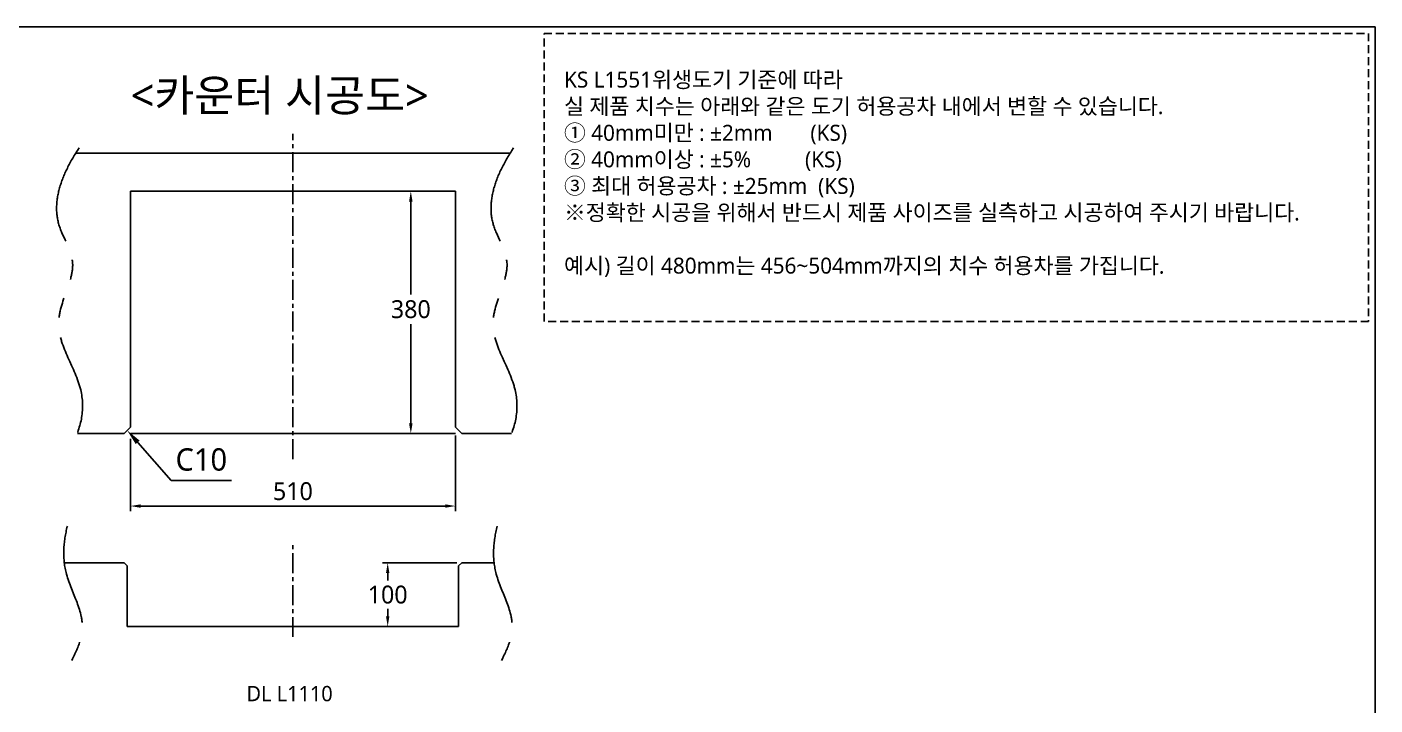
# Model space of a CAD drawing. Extents: x 0 to 3867, y -137 to 2100.
# Drawn here: x 1752 to 3867, y 1037 to 2100 of the extents above; entities that cross this region are included whole.
import ezdxf

# ---------------------------------------------------------------- set-up
doc = ezdxf.new("R2010")
doc.units = 0
doc.header["$LTSCALE"] = 25
doc.header["$MEASUREMENT"] = 0
for name, pattern in [('CENTER', [2, 1.25, -0.25, 0.25, -0.25]), ('DASHED', [0.75, 0.5, -0.25]), ('PHANTOM', [2.5, 1.25, -0.25, 0.25, -0.25, 0.25, -0.25])]:
    doc.linetypes.add(name, pattern=pattern)
doc.layers.get('DEFPOINTS').update_dxf_attribs({"linetype": 'CONTINUOUS'})
for name, color, linetype in [('1', 1, 'CONTINUOUS'), ('2', 2, 'CONTINUOUS'), ('3', 3, 'CONTINUOUS'), ('SA-DOOR', 4, 'CONTINUOUS')]:
    doc.layers.add(name, color=color, linetype=linetype)
doc.styles.add('GHS', font='romans', dxfattribs={"bigfont": 'ghs'})
doc.styles.add('ROMANS', font='romans')
doc.styles.get("Standard").update_dxf_attribs({"font": 'NanumGothic.ttf'})
doc.dimstyles.get("Standard").update_dxf_attribs({"dimtxt": 2.5, "dimasz": 2, "dimexe": 2, "dimexo": 1, "dimgap": 1.5, "dimtad": 1, "dimdec": 0, "dimlfac": 10, "dimrnd": 0.5, "dimzin": 0, "dimdsep": 46, "dimtxsty": 'Standard', "dimcen": 0, "dimclrt": 2, "dimadec": 0, "dimazin": 0, "dimtfac": 1, "dimtdec": 0, "dimtmove": 0, "dimatfit": 3, "dimfxl": 0, "dimtolj": 1, "dimtzin": 0, "dimarcsym": 0})

# ---------------------------------------------------------------- blocks, each defined once
blk = doc.blocks.new('*D16')
at = {"layer": '3', "color": 3, "lineweight": -2}
for p, q in [((1914.1, 1454.3), (1914.1, 1340.7)), ((2424.1, 1459.3), (2424.1, 1340.7)), ((1930.1, 1348.7), (2408.1, 1348.7))]:
    blk.add_line(p, q, dxfattribs=at)
at = {"layer": '3', "color": 3}
for points in [[(1930.1, 1351.4), (1930.1, 1346), (1914.1, 1348.7)], [(2408.1, 1351.4), (2408.1, 1346), (2424.1, 1348.7)]]:
    blk.add_solid(points, dxfattribs=at)
at = {"layer": 'DEFPOINTS', "color": 0}
for p in [(1914.1, 1462.3), (2424.1, 1467.3), (2424.1, 1348.7)]:
    blk.add_point(p, dxfattribs=at)
at = {"layer": '3', "color": 2, "insert": (2169.1, 1371.9), "char_height": 28, "attachment_point": 5}
blk.add_mtext('\\A1;510', dxfattribs=at)
blk = doc.blocks.new('*D17')
at = {"layer": '1', "color": 3, "lineweight": -2}
for p, q in [((2304.6, 1842.3), (2362.1, 1842.3)), ((2354.1, 1826.3), (2354.1, 1680.5)), ((2354.1, 1478.3), (2354.1, 1634)), ((2298.3, 1462.3), (2362.1, 1462.3))]:
    blk.add_line(p, q, dxfattribs=at)
at = {"layer": '1', "color": 3}
for points in [[(2351.4, 1826.3), (2356.8, 1826.3), (2354.1, 1842.3)], [(2351.4, 1478.3), (2356.8, 1478.3), (2354.1, 1462.3)]]:
    blk.add_solid(points, dxfattribs=at)
at = {"layer": 'DEFPOINTS', "color": 0}
for p in [(2296.6, 1842.3), (2290.3, 1462.3), (2354.1, 1462.3)]:
    blk.add_point(p, dxfattribs=at)
at = {"layer": '1', "color": 2, "insert": (2354.1, 1657.3), "char_height": 28, "attachment_point": 5}
blk.add_mtext('\\A1;380', dxfattribs=at)
blk = doc.blocks.new('*D18')
at = {"layer": '1', "color": 3, "lineweight": -2}
for p, q in [((2426.1, 1259.7), (2309.8, 1259.7)), ((2317.8, 1243.7), (2317.8, 1231.7)), ((2317.8, 1175.7), (2317.8, 1187.7)), ((2177.1, 1159.7), (2325.8, 1159.7))]:
    blk.add_line(p, q, dxfattribs=at)
at = {"layer": '1', "color": 3}
for points in [[(2315.2, 1243.7), (2320.5, 1243.7), (2317.8, 1259.7)], [(2315.2, 1175.7), (2320.5, 1175.7), (2317.8, 1159.7)]]:
    blk.add_solid(points, dxfattribs=at)
at = {"layer": 'DEFPOINTS', "color": 0}
for p in [(2434.1, 1259.7), (2169.1, 1159.7), (2317.8, 1159.7)]:
    blk.add_point(p, dxfattribs=at)
at = {"layer": '1', "color": 2, "insert": (2317.8, 1209.7), "char_height": 28, "attachment_point": 5}
blk.add_mtext('\\A1;100', dxfattribs=at)

msp = doc.modelspace()

# ---------------------------------------------------------------- linework, layer by layer
at = {"layer": '1', "color": 2, "linetype": 'CENTER'}
for p, q in [((2169.1, 1422.3), (2169.1, 1932.3)), ((2169.1, 1143.4), (2169.1, 1292.2))]:
    msp.add_line(p, q, dxfattribs=at)
at = {"layer": '2', "color": 7, "ltscale": 5}
for p in [(1914.1, 1462.3), (2424.1, 1462.3)]:
    msp.add_line(p, (2169.1, 1462.3), dxfattribs=at)
at = {"layer": '3', "color": 7}
for p, q in [((1828.3, 1902.1), (2169.1, 1902.1)), ((2509.9, 1902.1), (2169.1, 1902.1)), ((1914.1, 1842.3), (2169.1, 1842.3)), ((2424.1, 1842.3), (2169.1, 1842.3))]:
    msp.add_line(p, q, dxfattribs=at)
at = {"layer": '3', "color": 7, "ltscale": 5}
for p, q in [((1914.1, 1842.3), (1914.1, 1472.3)), ((2424.1, 1842.3), (2424.1, 1472.3)), ((1831.3, 1462.3), (1904.1, 1462.3)), ((1914.1, 1472.3), (1904.1, 1462.3)), ((2424.1, 1472.3), (2434.1, 1462.3)), ((2512.2, 1462.3), (2434.1, 1462.3)), ((1810.5, 1259.7), (1904.1, 1259.7)), ((1904.1, 1259.7), (1909.1, 1254.7)), ((1909.1, 1254.7), (1909.1, 1159.7)), ((2434.1, 1259.7), (2429.1, 1254.7)), ((2429.1, 1254.7), (2429.1, 1159.7)), ((2434.1, 1259.7), (2484.9, 1259.7)), ((1909.1, 1159.7), (2429.1, 1159.7))]:
    msp.add_line(p, q, dxfattribs=at)
at = {"layer": '3', "color": 3}
for p, q in [((1925.6, 1448.5), (1978.3, 1389)), ((1978.3, 1389), (2073, 1389))]:
    msp.add_line(p, q, dxfattribs=at)
at = {"layer": '3', "linetype": 'DASHED'}
msp.add_lwpolyline([(2563.1, 2090), (3857, 2090), (3857, 1638.2), (2563.1, 1638.2)], close=True, dxfattribs=at)
at = {"layer": '3', "color": 2, "linetype": 'PHANTOM', "ltscale": 5}
for points, knots in [([(1833.6, 1910.3), (1805.5, 1867.9), (1782.6, 1803.9), (1842, 1723.4), (1776.7, 1633), (1849.9, 1535.9), (1837.3, 1472.6), (1823.6, 1447.9)], [1.286047, 1.286047, 1.286047, 1.286047, 13.701909, 20.218462, 29.347318, 38.324862, 46.033082, 46.033082, 46.033082, 46.033082]), ([(2515.2, 1910.3), (2487.1, 1867.9), (2464.2, 1803.9), (2523.5, 1723.4), (2458.3, 1633), (2531.5, 1535.9), (2518.9, 1472.6), (2505.1, 1447.9)], [1.286047, 1.286047, 1.286047, 1.286047, 13.701909, 20.218462, 29.347318, 38.324862, 46.033082, 46.033082, 46.033082, 46.033082]), ([(1815.2, 1317.3), (1809, 1292.3), (1805.3, 1236.4), (1853.9, 1166.3), (1826.3, 1114.5), (1815, 1093.3)], [6.207628, 6.207628, 6.207628, 6.207628, 13.701909, 23.359282, 30.033981, 30.033981, 30.033981, 30.033981]), ([(2489.6, 1317.3), (2483.4, 1292.3), (2479.7, 1236.4), (2528.3, 1166.3), (2500.7, 1114.5), (2489.4, 1093.3)], [6.207628, 6.207628, 6.207628, 6.207628, 13.701909, 23.359282, 30.033981, 30.033981, 30.033981, 30.033981])]:
    msp.add_open_spline(points, degree=3, knots=knots, dxfattribs=at)
at = {"layer": '3', "color": 3}
msp.add_solid([(1922.5, 1445.8), (1928.7, 1451.3), (1909.1, 1467.3)], dxfattribs=at)
at = {"layer": 'SA-DOOR', "color": 7}
msp.add_lwpolyline([(0, 2100), (3867, 2100), (3867, -137.4), (0, -137.4)], close=True, dxfattribs=at)

# ---------------------------------------------------------------- texts
at = {"layer": '1', "color": 2, "insert": (2163.9, 1054.4), "char_height": 24, "attachment_point": 5}
msp.add_mtext('DL L1110', dxfattribs=at)
at = {"layer": '2', "color": 7, "insert": (2594.5, 1868.8), "char_height": 25, "attachment_point": 4, "style": 'ROMANS'}
msp.add_mtext('{\\fNanumGothic|b0|i0|c0|p50;KS L1551\\fNanumGothic|b0|i0|c129|p50;위생도기 기준에 따라 \\P실 제품 치수는 아래와 같은 도기 허용공차 내에서 변할 수 있습니다. \\fNanumGothic|b0|i0|c0|p50;\\P\\fNanumGothic|b0|i0|c129|p50;① \\fNanumGothic|b0|i0|c0|p50;40mm\\fNanumGothic|b0|i0|c129|p50;미만 : ±2mm       (KS)\\fNanumGothic|b0|i0|c0|p50; \\P\\fNanumGothic|b0|i0|c129|p50;② \\fNanumGothic|b0|i0|c0|p50;40mm\\fNanumGothic|b0|i0|c129|p50;이상 : ±5%          (KS)\\fNanumGothic|b0|i0|c0|p50;\\P\\fNanumGothic|b0|i0|c129|p50;③ 최대 허용공차 : ±25mm  (KS)\\fNanumGothic|b0|i0|c0|p50;\\P※\\fNanumGothic|b0|i0|c129|p50;정확한 시공을 위해서 반드시 제품 사이즈를 실측하고 시공하여 주시기 바랍니다\\fNanumGothic|b0|i0|c0|p50;.\\P\\P\\fNanumGothic|b0|i0|c129|p50;예시\\fNanumGothic|b0|i0|c0|p50;) \\fNanumGothic|b0|i0|c129|p50;길이 \\fNanumGothic|b0|i0|c0|p50;480mm\\fNanumGothic|b0|i0|c129|p50;는 \\fNanumGothic|b0|i0|c0|p50;456~504mm\\fNanumGothic|b0|i0|c129|p50;까지의 치수 허용차를 가집니다\\fNanumGothic|b0|i0|c0|p50;.}', dxfattribs=at)
at = {"layer": '3', "insert": (1914.4, 2017.7), "char_height": 50, "attachment_point": 1, "style": 'GHS'}
msp.add_mtext_dynamic_manual_height_columns('{\\fNanumGothic|b0|i0|c129|p50;<카운터 시공도>}', width=524.891, gutter_width=13.5, heights=[0], dxfattribs=at)
at = {"layer": '3', "color": 2, "insert": (2025.4, 1421.5), "char_height": 35, "attachment_point": 5}
msp.add_mtext('C10', dxfattribs=at)

# ---------------------------------------------------------------- dimensions: what is measured, and where the dimension line sits
at = {"layer": '1'}
dim = msp.add_linear_dim(base=(2354.1, 1462.3), p1=(2296.6, 1842.3), p2=(2290.3, 1462.3), angle=90, dimstyle='Standard', override={"dimscale": 0.8, "dimtxt": 35, "dimasz": 20, "dimexe": 10, "dimexo": 10, "dimgap": 10, "dimtih": 1, "dimtoh": 1, "dimlfac": 1, "dimzin": 8, "dimclrd": 3, "dimclre": 3, "dimarcsym": 1}, dxfattribs=at)
dim.commit()
dim.dimension.update_dxf_attribs({"geometry": '*D17', "text_midpoint": (2354.1, 1657.3), "dimtype": 160})
dim = msp.add_linear_dim(base=(2317.8, 1159.7), p1=(2434.1, 1259.7), p2=(2169.1, 1159.7), angle=90, dimstyle='Standard', override={"dimscale": 0.8, "dimtxt": 35, "dimasz": 20, "dimexe": 10, "dimexo": 10, "dimgap": 10, "dimtih": 1, "dimtoh": 1, "dimlfac": 1, "dimzin": 8, "dimclrd": 3, "dimclre": 3, "dimarcsym": 1}, dxfattribs=at)
dim.commit()
dim.dimension.update_dxf_attribs({"geometry": '*D18', "text_midpoint": (2317.8, 1209.7)})
at = {"layer": '3', "color": 7}
dim = msp.add_linear_dim(base=(2424.1, 1348.7), p1=(1914.1, 1462.3), p2=(2424.1, 1467.3), dimstyle='Standard', override={"dimscale": 0.8, "dimtxt": 35, "dimasz": 20, "dimexe": 10, "dimexo": 10, "dimgap": 10, "dimlfac": 1, "dimzin": 8, "dimclrd": 3, "dimclre": 3, "dimarcsym": 1}, dxfattribs=at)
dim.commit()
dim.dimension.update_dxf_attribs({"geometry": '*D16', "text_midpoint": (2169.1, 1371.9)})

doc.saveas('drawing.dxf')
